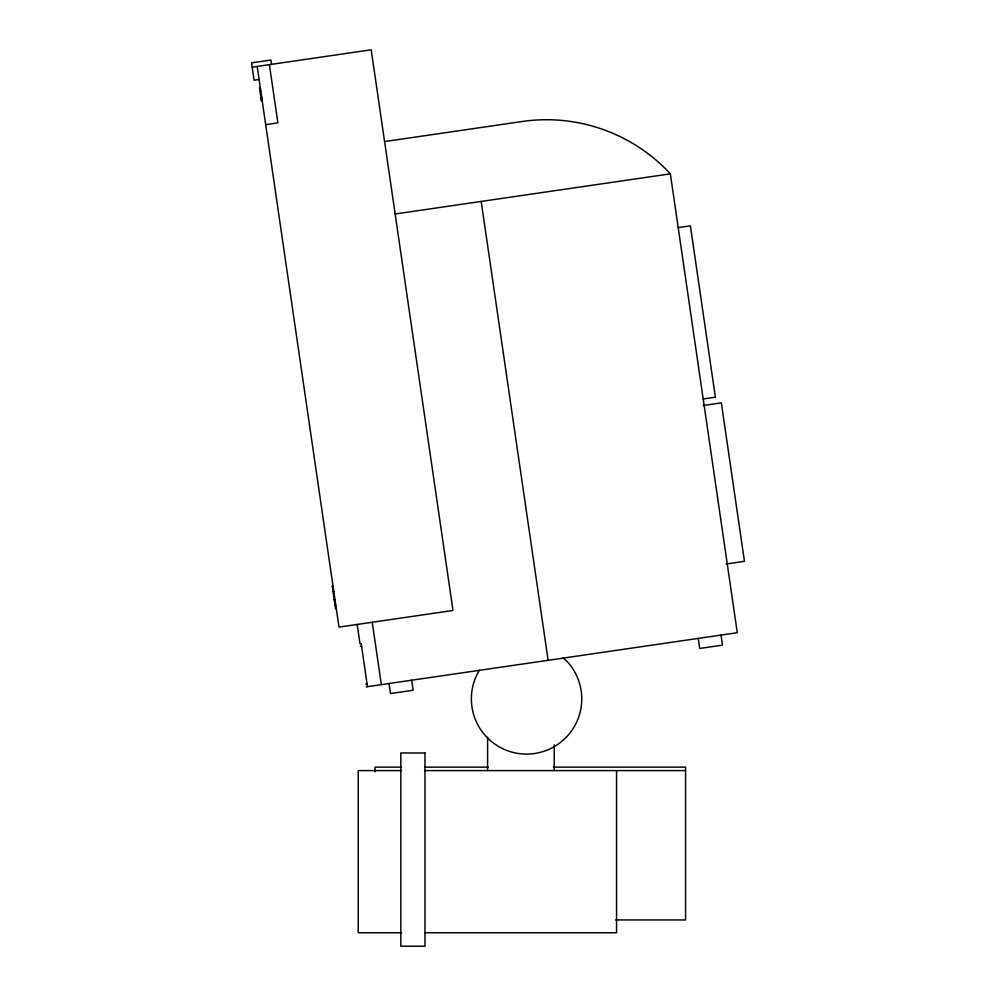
<?xml version="1.0" encoding="UTF-8"?>
<svg xmlns="http://www.w3.org/2000/svg" width="996" height="996" viewBox="0 0 996 996"><rect width="100%" height="100%" fill="white"/><g stroke="black" fill="none" stroke-linecap="round" stroke-linejoin="round"><path stroke-width="1.49" d="M479.337 670.345L479.362 670.283A55.203 55.203 0 0 0 493.966 743.452A55.203 55.203 0 0 0 568.081 735.272A55.203 55.203 0 0 0 566.425 660.722L563.188 658.107M252.175 67.168L371.197 49.8L452.993 610.473L338.989 627.106L257.192 66.433M259.097 79.481L254.08 80.215L251.552 62.86L270.912 60.034L271.535 64.342M260.193 87.324L259.558 87.673L261.487 100.857L262.209 100.808M259.62 88.059L260.329 87.959M259.744 88.893L260.454 88.793M259.832 89.528L260.554 89.416M260.118 91.458L260.828 91.346M260.454 93.823L261.176 93.724M260.641 95.043L261.35 94.931M260.815 96.226L261.525 96.126M260.977 97.359L261.687 97.259M261.164 98.666L261.886 98.554M261.338 99.837L262.048 99.737M261.45 100.596L262.16 100.496L261.462 100.683M265.683 124.662L277.884 122.882L269.381 64.653M384.581 141.569L522.19 121.5A168.71 168.71 0 0 1 670.358 173.839L737.289 632.709L366.279 686.829M395.151 213.991L670.358 173.839M678.201 227.611L690.39 225.831L715.389 397.192L703.201 398.973M703.052 405.534L721.341 402.857L744.448 561.321L726.171 563.985M332.328 586.482L333.05 586.383M332.627 588.474L333.336 588.375M333.087 591.711L333.809 591.612M333.56 594.961L334.283 594.861M333.722 596.069L334.444 595.957M334.258 599.729L334.98 599.629M334.295 599.966L335.017 599.866M334.581 601.92L335.303 601.821M335.117 605.556L335.826 605.456M335.54 608.469L336.25 608.369M360.365 646.255L361.56 646.08M365.906 684.252L367.101 684.078M401.388 767.144L374.982 767.144L374.982 771.776M424.682 767.144L488.351 767.144M553.577 767.144L685.572 767.144L685.572 919.943L615.69 919.943M401.537 770.593L358.224 770.593L358.224 932.754L401.537 932.754M424.545 770.593L685.572 770.593M424.744 932.754L616.561 932.754L616.561 770.593M720.992 635.087L722.461 645.122L699.702 648.446L698.233 638.411M481.193 201.441L548.124 660.298M411.659 680.218L413.128 690.253L390.494 693.552L389.038 683.517M372.243 622.263L381.344 684.638M367.474 686.655L361.199 643.64L360.004 643.814L357.178 624.455M332.291 586.183L335.577 608.78M554.237 744.821L554.237 770.593M487.604 737.239L487.604 770.593M424.981 752.976L400.828 752.976L400.828 946.2L424.981 946.2L424.981 752.976"/></g></svg>
